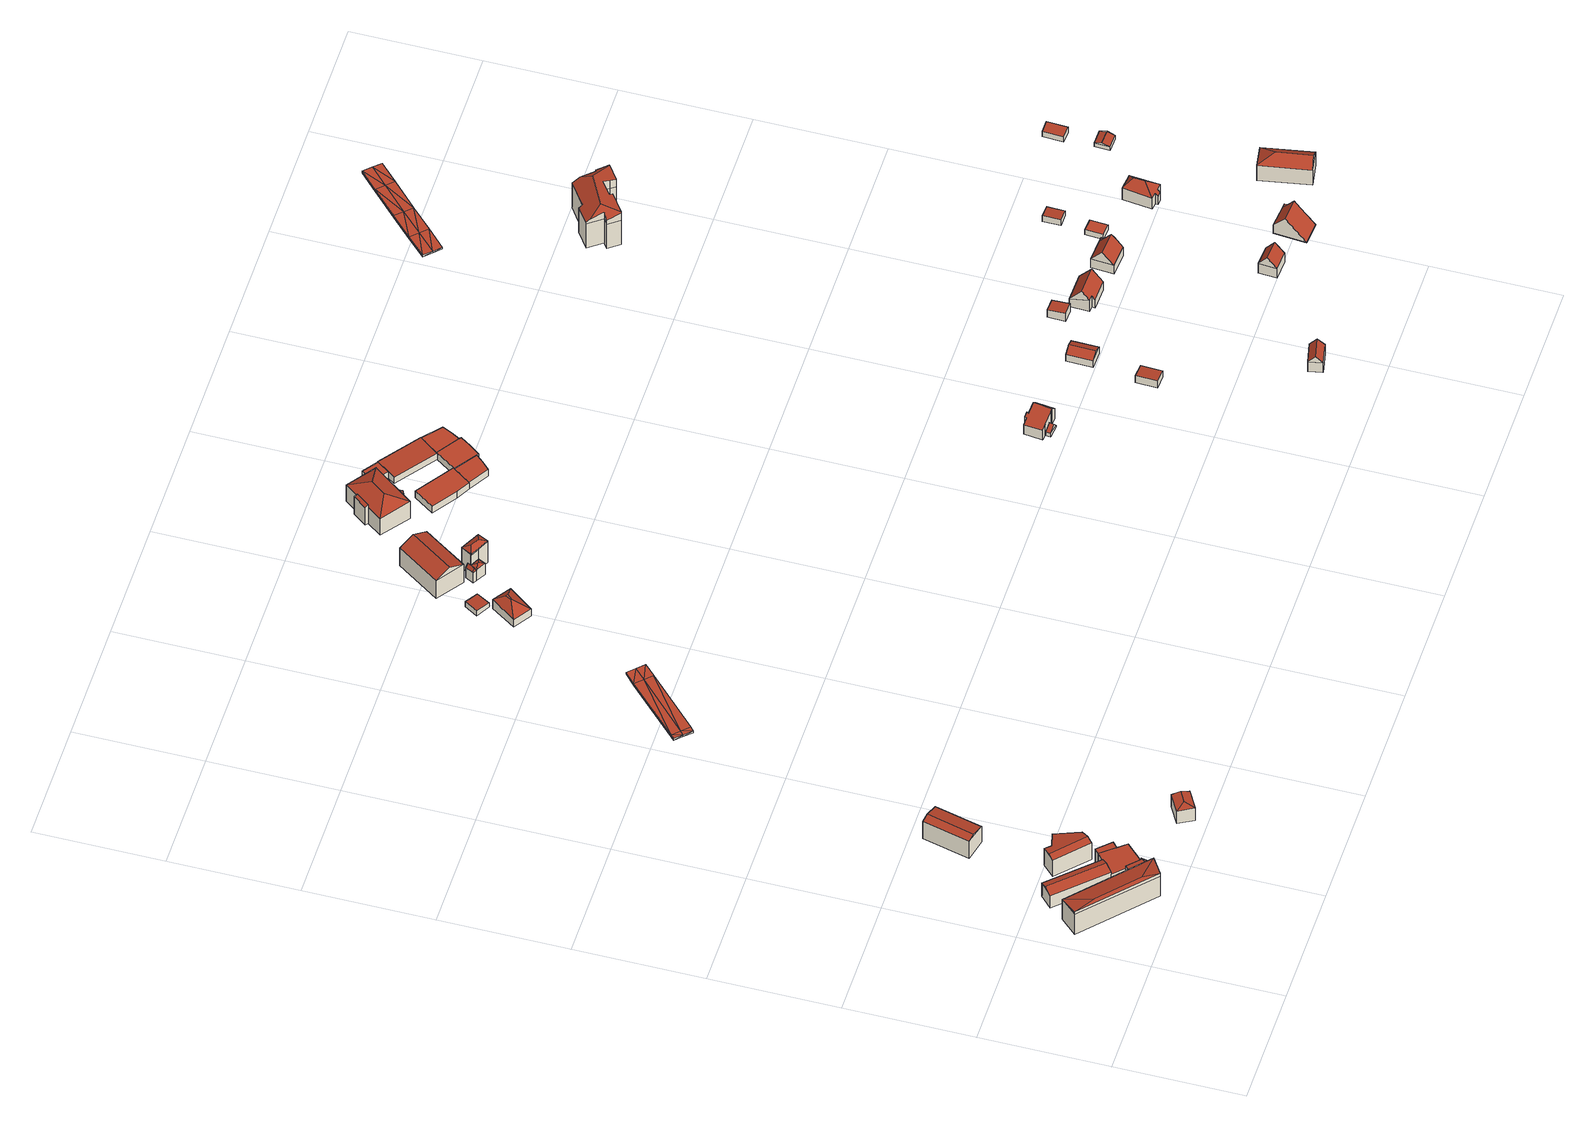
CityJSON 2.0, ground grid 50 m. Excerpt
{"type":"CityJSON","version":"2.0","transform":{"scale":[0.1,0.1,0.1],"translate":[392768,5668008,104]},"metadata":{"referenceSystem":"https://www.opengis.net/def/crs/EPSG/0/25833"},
"CityObjects":{
"building1":{"type":"Building","attributes":{"Gemeindeschluessel":14627140,"Geometrietyp2DReferenz":"3000","function":"31001_9998","roofType":"9999"},"children":["building1-1","building1-2","building1-3","building1-4","building1-5","building1-6"]},
"building1-1":{"type":"BuildingPart","attributes":{"Dachtyp_tdc":"tdcPolyFlatRoof","Dachneigung":4.72,"QualitaetDacherkennung":60,"Geometrietyp2DReferenz":"3000","roofType":"2100","measuredHeight":7.21},"parents":["building1"],"geometry":[{"type":"MultiSurface","lod":"2","boundaries":[[[0,1,2,3]],[[1,4,5,6,2]],[[1,0,7,8,4]],[[6,9,10,3,2]],[[11,5,4,8]],[[11,9,6,5]],[[10,9,11,8,7]],[[0,3,10,7]]],"semantics":{"surfaces":[{"type":"WallSurface"},{"type":"RoofSurface"},{"type":"GroundSurface"},{"type":"ClosureSurface"}],"values":[0,0,1,2,0,3,3,3]}}]},
"building1-2":{"type":"BuildingPart","attributes":{"Dachtyp_tdc":"tdcPolyFlatRoof","Dachneigung":4.61,"QualitaetDacherkennung":57,"Geometrietyp2DReferenz":"3000","roofType":"2100","measuredHeight":7.41},"parents":["building1"],"geometry":[{"type":"MultiSurface","lod":"2","boundaries":[[[12,0,3,13]],[[14,15,16,17,18]],[[15,19,20,16]],[[19,15,14,7,0,12]],[[13,3,10,9,17,16,20]],[[7,10,3,0]],[[14,18,11,8,7]],[[8,11,9,10,7]],[[18,17,9,11]],[[12,13,20,19]]],"semantics":{"surfaces":[{"type":"WallSurface"},{"type":"RoofSurface"},{"type":"GroundSurface"},{"type":"ClosureSurface"}],"values":[0,0,0,1,2,3,0,3,3,3]}}]},
"building1-3":{"type":"BuildingPart","attributes":{"Dachtyp_tdc":"tdcHipRoof","Dachneigung":14.11,"QualitaetDacherkennung":56,"Geometrietyp2DReferenz":"3000","roofType":"3200","measuredHeight":12.17},"parents":["building1"],"geometry":[{"type":"MultiSurface","lod":"2","boundaries":[[[21,22,23,24]],[[22,25,12,13,23]],[[26,27,28,20,19]],[[27,21,24,28]],[[22,29,30]],[[31,26,32]],[[29,31,32,30]],[[26,25,22,30,32]],[[26,31,27]],[[27,31,29,21]],[[21,29,22]],[[24,23,13,20,28]],[[19,12,25,26]],[[19,20,13,12]]],"semantics":{"surfaces":[{"type":"WallSurface"},{"type":"RoofSurface"},{"type":"GroundSurface"},{"type":"ClosureSurface"}],"values":[0,0,0,0,1,1,1,1,0,0,0,2,0,3]}}]},
"building1-4":{"type":"BuildingPart","attributes":{"Dachtyp_tdc":"tdcPolyFlatRoof","Dachneigung":7.45,"QualitaetDacherkennung":75,"Geometrietyp2DReferenz":"3000","roofType":"2100","measuredHeight":6.67},"parents":["building1"],"geometry":[{"type":"MultiSurface","lod":"2","boundaries":[[[33,34,35,36,37]],[[38,39,40,41,42]],[[39,18,17,40]],[[5,43,44,6]],[[5,11,18,39,38,34,33,43]],[[44,37,36,41,40,17,9,6]],[[37,44,43,33]],[[38,42,35,34]],[[42,41,36,35]],[[11,9,17,18]],[[6,9,11,5]]],"semantics":{"surfaces":[{"type":"WallSurface"},{"type":"RoofSurface"},{"type":"GroundSurface"},{"type":"ClosureSurface"}],"values":[0,0,0,0,1,2,3,0,3,3,3]}}]},
"building1-5":{"type":"BuildingPart","attributes":{"Dachtyp_tdc":"tdcGableRoof","Dachneigung":17.49,"QualitaetDacherkennung":57,"Geometrietyp2DReferenz":"3000","roofType":"3100","measuredHeight":7.59},"parents":["building1"],"geometry":[{"type":"MultiSurface","lod":"2","boundaries":[[[45,46,33,37,47]],[[48,49,50,44,43]],[[49,45,47,50]],[[48,46,51]],[[45,49,52]],[[46,45,52,51]],[[49,48,51,52]],[[47,37,44,50]],[[48,43,33,46]],[[43,44,37,33]]],"semantics":{"surfaces":[{"type":"WallSurface"},{"type":"RoofSurface"},{"type":"GroundSurface"},{"type":"ClosureSurface"}],"values":[0,0,0,0,0,1,1,2,0,3]}}]},
"building1-6":{"type":"BuildingPart","attributes":{"Dachtyp_tdc":"tdcPolyFlatRoof","Dachneigung":6.71,"QualitaetDacherkennung":72,"Geometrietyp2DReferenz":"3000","roofType":"2100","measuredHeight":6.79},"parents":["building1"],"geometry":[{"type":"MultiSurface","lod":"2","boundaries":[[[53,42,41,54]],[[35,55,56,36]],[[55,53,54,56]],[[55,35,42,53]],[[54,41,36,56]],[[36,41,42,35]]],"semantics":{"surfaces":[{"type":"WallSurface"},{"type":"RoofSurface"},{"type":"GroundSurface"},{"type":"ClosureSurface"}],"values":[0,0,0,1,2,3]}}]},
"building2":{"type":"Building","attributes":{"Dachtyp_tdc":"tdcFreeFormRoof","Gemeindeschluessel":14627140,"Dachneigung":10.26,"QualitaetDacherkennung":47,"Geometrietyp2DReferenz":"3000","function":"31001_9998","roofType":"5000","measuredHeight":9.35},"geometry":[{"type":"MultiSurface","lod":"2","boundaries":[[[57,58,59,60]],[[58,61,62,59]],[[61,63,64,62]],[[63,65,66,64]],[[65,67,68,66]],[[67,69,70,68]],[[69,57,60,70]],[[69,67,71,72,57]],[[71,65,63,61,58,72]],[[58,57,72]],[[67,65,71]],[[60,59,62,64,66,68,70]]],"semantics":{"surfaces":[{"type":"WallSurface"},{"type":"RoofSurface"},{"type":"GroundSurface"}],"values":[0,0,0,0,0,0,0,1,1,0,0,2]}}]},
"building3":{"type":"Building","attributes":{"Dachtyp_tdc":"tdcGableRoof","Gemeindeschluessel":14627140,"Dachneigung":15.11,"QualitaetDacherkennung":77,"Geometrietyp2DReferenz":"3000","function":"31001_9998","roofType":"3100","measuredHeight":9.77},"geometry":[{"type":"MultiSurface","lod":"2","boundaries":[[[73,74,75,76]],[[74,77,78,75]],[[77,79,80,78]],[[79,73,76,80]],[[77,74,81]],[[73,79,82]],[[74,73,82,81]],[[79,77,81,82]],[[76,75,78,80]]],"semantics":{"surfaces":[{"type":"WallSurface"},{"type":"RoofSurface"},{"type":"GroundSurface"}],"values":[0,0,0,0,0,0,1,1,2]}}]},
"building4":{"type":"Building","attributes":{"Dachtyp_tdc":"tdcFreeFormRoof","Gemeindeschluessel":14627140,"Dachneigung":12.57,"QualitaetDacherkennung":24,"Geometrietyp2DReferenz":"3000","function":"31001_9998","roofType":"5000","measuredHeight":7.07},"geometry":[{"type":"MultiSurface","lod":"2","boundaries":[[[83,84,85,86]],[[84,87,88,85]],[[87,89,90,88]],[[89,83,86,90]],[[91,92,89,87]],[[91,87,84]],[[92,91,84,83]],[[92,83,89]],[[86,85,88,90]]],"semantics":{"surfaces":[{"type":"WallSurface"},{"type":"RoofSurface"},{"type":"GroundSurface"}],"values":[0,0,0,0,1,1,1,0,2]}}]},
"building5":{"type":"Building","attributes":{"BodenHoehe":109.3,"gemHoehe":0,"BauwerkHoehe":1,"Breite":8,"Gemeindeschluessel":"14627140","Geometrietyp2DReferenz":"3000","function":"53001_1800","measuredHeight":1},"geometry":[{"type":"MultiSurface","lod":"2","boundaries":[[[93,94,95]],[[93,95,96]],[[97,98,94]],[[97,94,93]],[[99,100,97]],[[97,100,98]],[[101,93,96]],[[101,96,102]],[[103,97,93]],[[103,93,101]],[[104,99,103]],[[103,99,97]],[[96,95,105]],[[96,105,106]],[[95,94,107]],[[95,107,105]],[[94,98,108]],[[94,108,107]],[[98,100,109]],[[98,109,108]],[[100,99,110]],[[100,110,109]],[[99,104,111]],[[99,111,110]],[[104,103,112]],[[104,112,111]],[[103,101,113]],[[103,113,112]],[[101,102,114]],[[101,114,113]],[[102,96,106]],[[102,106,114]],[[105,107,115]],[[106,105,115]],[[107,108,116]],[[115,107,116]],[[116,109,110]],[[108,109,116]],[[106,115,113]],[[114,106,113]],[[115,116,112]],[[113,115,112]],[[112,110,111]],[[116,110,112]]],"semantics":{"surfaces":[{"type":"RoofSurface"},{"type":"WallSurface"},{"type":"GroundSurface"}],"values":[0,0,0,0,0,0,0,0,0,0,0,0,1,1,1,1,1,1,1,1,1,1,1,1,1,1,1,1,1,1,1,1,2,2,2,2,2,2,2,2,2,2,2,2]}}]},
"building6":{"type":"Building","attributes":{"Gemeindeschluessel":14627140,"Dachtyp_tdc":"tdcCutTentRoof","Dachneigung":37.69,"QualitaetDacherkennung":69,"Geometrietyp2DReferenz":"3000","function":"31001_9998","roofType":"9999","measuredHeight":7.79},"geometry":[{"type":"MultiSurface","lod":"2","boundaries":[[[117,118,119,120]],[[118,121,122,119]],[[121,123,124,122]],[[123,117,120,124]],[[118,117,125,126]],[[121,118,126,127]],[[123,121,127,128]],[[117,123,128,125]],[[128,127,126,125]],[[120,119,122,124]]],"semantics":{"surfaces":[{"type":"WallSurface"},{"type":"RoofSurface"},{"type":"GroundSurface"}],"values":[0,0,0,0,1,1,1,1,1,2]}}]},
"building7":{"type":"Building","attributes":{"Dachtyp_tdc":"tdcPolyFlatRoof","Gemeindeschluessel":14627140,"Dachneigung":3.25,"QualitaetDacherkennung":82,"Geometrietyp2DReferenz":"3000","function":"31001_9998","roofType":"2100","measuredHeight":2.65},"geometry":[{"type":"MultiSurface","lod":"2","boundaries":[[[129,130,131,132]],[[130,133,134,131]],[[133,135,136,134]],[[135,129,132,136]],[[135,133,130,129]],[[132,131,134,136]]],"semantics":{"surfaces":[{"type":"WallSurface"},{"type":"RoofSurface"},{"type":"GroundSurface"}],"values":[0,0,0,0,1,2]}}]},
"building8":{"type":"Building","attributes":{"Dachtyp_tdc":"tdcGableRoof","Gemeindeschluessel":14627140,"Dachneigung":23.49,"QualitaetDacherkennung":67,"Geometrietyp2DReferenz":"3000","function":"31001_9998","roofType":"3100","measuredHeight":12.01},"geometry":[{"type":"MultiSurface","lod":"2","boundaries":[[[137,138,139,140]],[[138,141,142,139]],[[141,143,144,142]],[[143,145,146,144]],[[145,147,148,146]],[[147,137,140,148]],[[147,149,150,137]],[[143,141,138,150,149,145]],[[145,149,147]],[[137,150,138]],[[140,139,142,144,146,148]]],"semantics":{"surfaces":[{"type":"WallSurface"},{"type":"RoofSurface"},{"type":"GroundSurface"}],"values":[0,0,0,0,0,0,1,1,0,0,2]}}]},
"building9":{"type":"Building","attributes":{"Gemeindeschluessel":14627140,"Geometrietyp2DReferenz":"3000","function":"31001_9998","roofType":"9999"},"children":["building9-1","building9-2","building9-3"]},
"building9-1":{"type":"BuildingPart","attributes":{"Dachtyp_tdc":"tdcFreeFormRoof","Dachneigung":21.52,"QualitaetDacherkennung":21,"Geometrietyp2DReferenz":"3000","roofType":"5000","measuredHeight":6.4},"parents":["building9"],"geometry":[{"type":"MultiSurface","lod":"2","boundaries":[[[151,152,153,154]],[[152,155,156,157,153]],[[158,159,155]],[[160,158,155,152]],[[160,152,151]],[[158,160,151,159]],[[154,153,157,161]],[[162,156,155,159]],[[161,157,156,162]],[[154,161,162,159,151]]],"semantics":{"surfaces":[{"type":"WallSurface"},{"type":"RoofSurface"},{"type":"GroundSurface"},{"type":"ClosureSurface"}],"values":[0,0,1,1,1,1,2,0,3,3]}}]},
"building9-2":{"type":"BuildingPart","attributes":{"Dachtyp_tdc":"tdcHipRoof","Dachneigung":31.23,"QualitaetDacherkennung":68,"Geometrietyp2DReferenz":"3000","roofType":"3200","measuredHeight":12.62},"parents":["building9"],"geometry":[{"type":"MultiSurface","lod":"2","boundaries":[[[163,164,165,166]],[[164,167,151,154,165]],[[168,169,170,171,172]],[[169,163,166,170]],[[173,174,175]],[[169,176,177,178]],[[174,169,178,175]],[[177,179,173,175,178]],[[164,173,179,167]],[[167,179,177,180]],[[180,177,176,168]],[[168,176,169]],[[163,174,173,164]],[[169,174,163]],[[166,165,154,161,171,170]],[[159,151,167,180]],[[159,162,161,154,151]],[[172,162,159,180,168]],[[161,162,172,171]]],"semantics":{"surfaces":[{"type":"WallSurface"},{"type":"RoofSurface"},{"type":"GroundSurface"},{"type":"ClosureSurface"}],"values":[0,0,0,0,1,1,1,1,0,0,0,0,0,0,2,0,3,0,3]}}]},
"building9-3":{"type":"BuildingPart","attributes":{"Dachtyp_tdc":"tdcFreeFormRoof","Dachneigung":57.89,"QualitaetDacherkennung":26,"Geometrietyp2DReferenz":"3000","roofType":"5000","measuredHeight":7.01},"parents":["building9"],"geometry":[{"type":"MultiSurface","lod":"2","boundaries":[[[181,182,183,184]],[[182,172,171,183]],[[156,181,184,157]],[[185,186,156,162,172]],[[185,172,182]],[[186,185,182,181]],[[186,181,156]],[[184,183,171,161,157]],[[157,161,162,156]],[[161,171,172,162]]],"semantics":{"surfaces":[{"type":"WallSurface"},{"type":"RoofSurface"},{"type":"GroundSurface"},{"type":"ClosureSurface"}],"values":[0,0,0,1,0,1,1,2,3,3]}}]},
"building10":{"type":"Building","attributes":{"Gemeindeschluessel":14627140,"Geometrietyp2DReferenz":"3000","function":"31001_9998","roofType":"9999"},"children":["building10-1","building10-2"]},
"building10-1":{"type":"BuildingPart","attributes":{"Dachtyp_tdc":"tdcGableRoof","Dachneigung":17.42,"QualitaetDacherkennung":64,"Geometrietyp2DReferenz":"3000","roofType":"3100","measuredHeight":7.72},"parents":["building10"],"geometry":[{"type":"MultiSurface","lod":"2","boundaries":[[[187,188,189,190,191]],[[188,192,193,189]],[[192,194,195,193]],[[194,196,197,195]],[[196,198,199,197]],[[198,200,201,199]],[[200,202,203,201]],[[202,204,205,203]],[[204,206,207,205]],[[206,208,209,207]],[[208,210,211,209]],[[210,212,213,211]],[[212,214,215,213]],[[214,216,217,215]],[[216,218,219,220,217]],[[214,212,210,208,206,204]],[[204,202,200,198,196,194,192,188,187,218,216,214]],[[190,189,193,195,197,199,201,203,205,207,209,211,213,215,217,220]],[[187,191,221,219,218]],[[191,190,220,219]],[[191,219,221]]],"semantics":{"surfaces":[{"type":"WallSurface"},{"type":"RoofSurface"},{"type":"GroundSurface"},{"type":"ClosureSurface"}],"values":[0,0,0,0,0,0,0,0,0,0,0,0,0,0,0,1,1,2,0,3,3]}}]},
"building10-2":{"type":"BuildingPart","attributes":{"Dachtyp_tdc":"tdcGableRoof","Dachneigung":23.8,"QualitaetDacherkennung":15,"Geometrietyp2DReferenz":"3000","roofType":"3100","measuredHeight":3.29},"parents":["building10"],"geometry":[{"type":"MultiSurface","lod":"2","boundaries":[[[219,222,223,220]],[[222,224,225,223]],[[224,191,190,225]],[[224,222,226]],[[222,219,221,226]],[[191,224,226,221]],[[220,223,225,190]],[[219,220,190,191]],[[219,191,221]]],"semantics":{"surfaces":[{"type":"WallSurface"},{"type":"RoofSurface"},{"type":"GroundSurface"},{"type":"ClosureSurface"}],"values":[0,0,0,0,1,1,2,3,3]}}]},
"building11":{"type":"Building","attributes":{"Dachtyp_tdc":"tdcPolyFlatRoof","Gemeindeschluessel":14627140,"Dachneigung":3.8,"QualitaetDacherkennung":91,"Geometrietyp2DReferenz":"3000","function":"31001_9998","roofType":"2100","measuredHeight":3.71},"geometry":[{"type":"MultiSurface","lod":"2","boundaries":[[[227,228,229,230]],[[228,231,232,229]],[[231,233,234,232]],[[233,227,230,234]],[[233,231,228,227]],[[230,229,232,234]]],"semantics":{"surfaces":[{"type":"WallSurface"},{"type":"RoofSurface"},{"type":"GroundSurface"}],"values":[0,0,0,0,1,2]}}]},
"building12":{"type":"Building","attributes":{"Dachtyp_tdc":"tdcGableRoof","Gemeindeschluessel":14627140,"Dachneigung":45.05,"QualitaetDacherkennung":76,"Geometrietyp2DReferenz":"3000","function":"31001_9998","roofType":"3100","measuredHeight":7.81},"geometry":[{"type":"MultiSurface","lod":"2","boundaries":[[[235,236,237,238]],[[236,239,240,237]],[[239,241,242,240]],[[241,235,238,242]],[[239,236,243]],[[235,241,244]],[[236,235,244,243]],[[241,239,243,244]],[[238,237,240,242]]],"semantics":{"surfaces":[{"type":"WallSurface"},{"type":"RoofSurface"},{"type":"GroundSurface"}],"values":[0,0,0,0,0,0,1,1,2]}}]},
"building13":{"type":"Building","attributes":{"Gemeindeschluessel":14627140,"Geometrietyp2DReferenz":"3000","function":"31001_9998","roofType":"9999"},"children":["building13-1","building13-2","building13-3"]},
"building13-1":{"type":"BuildingPart","attributes":{"Dachtyp_tdc":"tdcPolyFlatRoof","Dachneigung":21.89,"QualitaetDacherkennung":63,"Geometrietyp2DReferenz":"3000","roofType":"2100","measuredHeight":9.68},"parents":["building13"],"geometry":[{"type":"MultiSurface","lod":"2","boundaries":[[[245,246,247,248,249]],[[250,251,252]],[[250,253,254,251]],[[253,245,249,254]],[[253,250,246,245]],[[249,248,251,254]],[[250,252,247,246]],[[252,251,248,247]]],"semantics":{"surfaces":[{"type":"WallSurface"},{"type":"RoofSurface"},{"type":"GroundSurface"},{"type":"ClosureSurface"}],"values":[0,0,0,0,1,2,0,3]}}]},
"building13-2":{"type":"BuildingPart","attributes":{"Dachtyp_tdc":"tdcGableRoof","Dachneigung":37.19,"QualitaetDacherkennung":7,"Geometrietyp2DReferenz":"3000","roofType":"3100","measuredHeight":5.14},"parents":["building13"],"geometry":[{"type":"MultiSurface","lod":"2","boundaries":[[[255,256,257,258]],[[256,259,260,257]],[[259,261,262,260]],[[259,256,263]],[[256,255,264,263]],[[261,259,263,264]],[[258,257,260,262]],[[255,258,262,261]],[[255,261,264]]],"semantics":{"surfaces":[{"type":"WallSurface"},{"type":"RoofSurface"},{"type":"GroundSurface"},{"type":"ClosureSurface"}],"values":[0,0,0,0,1,1,2,3,3]}}]},
"building13-3":{"type":"BuildingPart","attributes":{"Dachtyp_tdc":"tdcHipRoof","Dachneigung":24.82,"QualitaetDacherkennung":69,"Geometrietyp2DReferenz":"3000","roofType":"3200","measuredHeight":11.75},"parents":["building13"],"geometry":[{"type":"MultiSurface","lod":"2","boundaries":[[[265,266,267,268]],[[266,269,270,267]],[[269,271,258,270]],[[271,255,258]],[[272,262,261]],[[272,273,274,262]],[[273,275,276,274]],[[247,277,278,248]],[[277,265,268,278]],[[275,273,279]],[[266,265,277,280]],[[273,272,271,269,266,280,279]],[[277,247,252,275,279,280]],[[268,267,270,258,262,274,276,251,248,278]],[[272,261,264,255,271]],[[261,262,258,255]],[[264,261,255]],[[251,276,275,252]],[[248,251,252,247]]],"semantics":{"surfaces":[{"type":"WallSurface"},{"type":"RoofSurface"},{"type":"GroundSurface"},{"type":"ClosureSurface"}],"values":[0,0,0,0,0,0,0,0,0,1,1,1,1,2,0,3,3,0,3]}}]},
"building14":{"type":"Building","attributes":{"Dachtyp_tdc":"tdcGableRoof","Gemeindeschluessel":14627140,"Dachneigung":24.62,"QualitaetDacherkennung":96,"Geometrietyp2DReferenz":"3000","function":"31001_9998","roofType":"3100","measuredHeight":5.07},"geometry":[{"type":"MultiSurface","lod":"2","boundaries":[[[281,282,283,284]],[[282,285,286,283]],[[285,287,288,286]],[[287,281,284,288]],[[285,282,289]],[[281,287,290]],[[282,281,290,289]],[[287,285,289,290]],[[284,283,286,288]]],"semantics":{"surfaces":[{"type":"WallSurface"},{"type":"RoofSurface"},{"type":"GroundSurface"}],"values":[0,0,0,0,0,0,1,1,2]}}]},
"building15":{"type":"Building","attributes":{"Gemeindeschluessel":14627140,"Geometrietyp2DReferenz":"3000","function":"31001_9998","roofType":"9999"},"children":["building15-1","building15-2","building15-3","building15-4","building15-5","building15-6","building15-7"]},
"building15-1":{"type":"BuildingPart","attributes":{"Dachtyp_tdc":"tdcPolyFlatRoof","Dachneigung":0,"QualitaetDacherkennung":85,"Geometrietyp2DReferenz":"3000","roofType":"1000","measuredHeight":3.39},"parents":["building15"],"geometry":[{"type":"MultiSurface","lod":"2","boundaries":[[[291,292,293,294]],[[295,296,297,298]],[[296,299,300,297]],[[299,291,294,300]],[[299,296,295,301,292,291]],[[294,293,302,298,297,300]],[[302,293,292,301]],[[298,302,301,295]]],"semantics":{"surfaces":[{"type":"WallSurface"},{"type":"RoofSurface"},{"type":"GroundSurface"},{"type":"ClosureSurface"}],"values":[0,0,0,0,1,2,3,3]}}]},
"building15-2":{"type":"BuildingPart","attributes":{"Dachtyp_tdc":"tdcPolyFlatRoof","Dachneigung":0,"QualitaetDacherkennung":64,"Geometrietyp2DReferenz":"3000","roofType":"1000","measuredHeight":3.33},"parents":["building15"],"geometry":[{"type":"MultiSurface","lod":"2","boundaries":[[[303,304,270,305]],[[304,306,267,270]],[[306,307,308,267]],[[309,310,311,312]],[[310,313,314,311]],[[313,310,309,307,306,304,303]],[[305,270,267,308,312,311,314]],[[312,308,307,309]],[[305,314,313,303]]],"semantics":{"surfaces":[{"type":"WallSurface"},{"type":"RoofSurface"},{"type":"GroundSurface"},{"type":"ClosureSurface"}],"values":[0,0,0,0,0,1,2,3,3]}}]},
"building15-3":{"type":"BuildingPart","attributes":{"Dachtyp_tdc":"tdcPolyFlatRoof","Dachneigung":15.21,"QualitaetDacherkennung":39,"Geometrietyp2DReferenz":"3000","roofType":"2100","measuredHeight":5.61},"parents":["building15"],"geometry":[{"type":"MultiSurface","lod":"2","boundaries":[[[315,316,268,308,307]],[[316,317,318,268]],[[317,319,309,312,318]],[[317,316,315,319]],[[312,308,268,318]],[[307,309,319,315]],[[307,308,312,309]]],"semantics":{"surfaces":[{"type":"WallSurface"},{"type":"RoofSurface"},{"type":"GroundSurface"},{"type":"ClosureSurface"}],"values":[0,0,0,1,2,0,3]}}]},
"building15-4":{"type":"BuildingPart","attributes":{"Dachtyp_tdc":"tdcPolyFlatRoof","Dachneigung":0,"QualitaetDacherkennung":59,"Geometrietyp2DReferenz":"3000","roofType":"1000","measuredHeight":3.46},"parents":["building15"],"geometry":[{"type":"MultiSurface","lod":"2","boundaries":[[[320,321,322,323]],[[321,324,325,322]],[[326,327,328,329,293,292]],[[330,331,332,333]],[[330,334,335,331]],[[334,320,323,335]],[[334,330,333,336,327,326,337,324,321,320]],[[323,322,325,302,293,329,338,332,331,335]],[[324,337,301,302,325]],[[292,301,337,326]],[[293,302,301,292]],[[339,328,327,336]],[[338,329,328,339]],[[333,332,338,339,336]]],"semantics":{"surfaces":[{"type":"WallSurface"},{"type":"RoofSurface"},{"type":"GroundSurface"},{"type":"ClosureSurface"}],"values":[0,0,0,0,0,0,1,2,3,0,3,0,3,3]}}]},
"building15-5":{"type":"BuildingPart","attributes":{"Dachtyp_tdc":"tdcPolyFlatRoof","Dachneigung":0,"QualitaetDacherkennung":81,"Geometrietyp2DReferenz":"3000","roofType":"1000","measuredHeight":3.46},"parents":["building15"],"geometry":[{"type":"MultiSurface","lod":"2","boundaries":[[[340,341,342,343]],[[341,344,345,342]],[[344,346,347,345]],[[346,333,332,347]],[[333,346,344,341,340,348,336]],[[338,343,342,345,347,332]],[[348,339,336]],[[343,338,339,348,340]],[[338,332,333,336,339]]],"semantics":{"surfaces":[{"type":"WallSurface"},{"type":"RoofSurface"},{"type":"GroundSurface"},{"type":"ClosureSurface"}],"values":[0,0,0,0,1,2,0,3,3]}}]},
"building15-6":{"type":"BuildingPart","attributes":{"Dachtyp_tdc":"tdcPolyFlatRoof","Dachneigung":2.97,"QualitaetDacherkennung":85,"Geometrietyp2DReferenz":"3000","roofType":"2100","measuredHeight":3.68},"parents":["building15"],"geometry":[{"type":"MultiSurface","lod":"2","boundaries":[[[349,350,340,343,314,313]],[[328,351,352,329]],[[351,353,303,305,352]],[[351,328,339,348,350,349,353]],[[305,314,343,338,329,352]],[[313,303,353,349]],[[313,314,305,303]],[[348,340,350]],[[328,329,338,339]],[[339,338,343,340,348]]],"semantics":{"surfaces":[{"type":"WallSurface"},{"type":"RoofSurface"},{"type":"GroundSurface"},{"type":"ClosureSurface"}],"values":[0,0,0,1,2,0,3,0,3,3]}}]},
"building15-7":{"type":"BuildingPart","attributes":{"Dachtyp_tdc":"tdcPolyFlatRoof","Dachneigung":0,"QualitaetDacherkennung":73,"Geometrietyp2DReferenz":"3000","roofType":"1000","measuredHeight":3.46},"parents":["building15"],"geometry":[{"type":"MultiSurface","lod":"2","boundaries":[[[324,354,355,325]],[[354,356,357,355]],[[356,358,295,298,357]],[[358,356,354,324,337]],[[302,325,355,357,298]],[[324,325,302,301,337]],[[358,337,301,295]],[[298,295,301,302]]],"semantics":{"surfaces":[{"type":"WallSurface"},{"type":"RoofSurface"},{"type":"GroundSurface"},{"type":"ClosureSurface"}],"values":[0,0,0,1,2,3,0,3]}}]},
"building16":{"type":"Building","attributes":{"Dachtyp_tdc":"tdcPolyFlatRoof","Gemeindeschluessel":14627140,"Dachneigung":4.07,"QualitaetDacherkennung":87,"Geometrietyp2DReferenz":"3000","function":"31001_9998","roofType":"2100","measuredHeight":4.23},"geometry":[{"type":"MultiSurface","lod":"2","boundaries":[[[359,360,361,362]],[[360,363,364,361]],[[363,365,366,364]],[[365,359,362,366]],[[365,363,360,359]],[[362,361,364,366]]],"semantics":{"surfaces":[{"type":"WallSurface"},{"type":"RoofSurface"},{"type":"GroundSurface"}],"values":[0,0,0,0,1,2]}}]},
"building17":{"type":"Building","attributes":{"Dachtyp_tdc":"tdcFreeFormRoof","Gemeindeschluessel":14627140,"Dachneigung":49.81,"QualitaetDacherkennung":86,"Geometrietyp2DReferenz":"3000","function":"31001_9998","roofType":"5000","measuredHeight":9.44},"geometry":[{"type":"MultiSurface","lod":"2","boundaries":[[[367,368,369,370]],[[368,371,372,369]],[[371,373,374,372]],[[373,375,376,374]],[[375,377,378,376]],[[377,367,370,378]],[[368,367,377,379,380,371]],[[379,375,373,380]],[[377,375,379]],[[373,371,380]],[[370,369,372,374,376,378]]],"semantics":{"surfaces":[{"type":"WallSurface"},{"type":"RoofSurface"},{"type":"GroundSurface"}],"values":[0,0,0,0,0,0,1,1,0,0,2]}}]},
"building18":{"type":"Building","attributes":{"Dachtyp_tdc":"tdcGableRoof","Gemeindeschluessel":14627140,"Dachneigung":49.11,"QualitaetDacherkennung":92,"Geometrietyp2DReferenz":"3000","function":"31001_9998","roofType":"3100","measuredHeight":9.08},"geometry":[{"type":"MultiSurface","lod":"2","boundaries":[[[381,382,383,384]],[[382,385,386,383]],[[385,387,388,386]],[[387,381,384,388]],[[385,382,389]],[[381,387,390]],[[382,381,390,389]],[[387,385,389,390]],[[384,383,386,388]]],"semantics":{"surfaces":[{"type":"WallSurface"},{"type":"RoofSurface"},{"type":"GroundSurface"}],"values":[0,0,0,0,0,0,1,1,2]}}]},
"building19":{"type":"Building","attributes":{"Gemeindeschluessel":14627140,"Geometrietyp2DReferenz":"3000","function":"31001_9998","roofType":"9999"},"children":["building19-1","building19-2"]},
"building19-1":{"type":"BuildingPart","attributes":{"Dachtyp_tdc":"tdcGableRoof","Dachneigung":48.83,"QualitaetDacherkennung":84,"Geometrietyp2DReferenz":"3000","roofType":"3100","measuredHeight":9.71},"parents":["building19"],"geometry":[{"type":"MultiSurface","lod":"2","boundaries":[[[391,392,393,394]],[[392,395,396,393]],[[395,397,398,396]],[[397,399,400,398]],[[399,397,401,402]],[[403,404,405,402,401]],[[391,405,404,392]],[[399,402,405,391]],[[392,404,403,395]],[[395,403,401,397]],[[400,394,393,396,398]],[[391,394,400,399]]],"semantics":{"surfaces":[{"type":"WallSurface"},{"type":"RoofSurface"},{"type":"GroundSurface"},{"type":"ClosureSurface"}],"values":[0,0,0,0,1,1,0,0,0,0,2,3]}}]},
"building19-2":{"type":"BuildingPart","attributes":{"Dachtyp_tdc":"tdcPolyFlatRoof","Dachneigung":0,"QualitaetDacherkennung":69,"Geometrietyp2DReferenz":"3000","roofType":"1000","measuredHeight":4.56},"parents":["building19"],"geometry":[{"type":"MultiSurface","lod":"2","boundaries":[[[406,407,400,399]],[[406,408,409,407]],[[408,391,394,409]],[[391,408,406,399]],[[400,407,409,394]],[[399,400,394,391]]],"semantics":{"surfaces":[{"type":"WallSurface"},{"type":"RoofSurface"},{"type":"GroundSurface"},{"type":"ClosureSurface"}],"values":[0,0,0,1,2,3]}}]},
"building20":{"type":"Building","attributes":{"Gemeindeschluessel":14627140,"Geometrietyp2DReferenz":"3000","function":"31001_9998","roofType":"9999"},"children":["building20-1","building20-2"]},
"building20-1":{"type":"BuildingPart","attributes":{"Dachtyp_tdc":"tdcGableRoof","Dachneigung":48.02,"QualitaetDacherkennung":61,"Geometrietyp2DReferenz":"3000","roofType":"3100","measuredHeight":9.55},"parents":["building20"],"geometry":[{"type":"MultiSurface","lod":"2","boundaries":[[[410,411,412,413]],[[411,414,415,412]],[[416,417,418,419]],[[417,420,421,418]],[[420,410,413,421]],[[422,423,424,425,426,410]],[[427,426,425,428]],[[411,427,428,429,414]],[[410,426,427,411]],[[416,430,424,423,417]],[[417,423,422,420]],[[420,422,410]],[[413,412,415,419,418,421]],[[419,415,414,416]],[[428,425,424,430,431,429]],[[414,429,430,416]],[[429,431,430]]],"semantics":{"surfaces":[{"type":"WallSurface"},{"type":"RoofSurface"},{"type":"GroundSurface"},{"type":"ClosureSurface"}],"values":[0,0,0,0,0,1,1,0,0,0,0,0,2,3,0,3,3]}}]},
"building20-2":{"type":"BuildingPart","attributes":{"Dachtyp_tdc":"tdcGableRoof","Dachneigung":11.79,"QualitaetDacherkennung":62,"Geometrietyp2DReferenz":"3000","roofType":"3100","measuredHeight":4.96},"parents":["building20"],"geometry":[{"type":"MultiSurface","lod":"2","boundaries":[[[429,432,433,415,414]],[[432,434,435,433]],[[434,430,416,419,435]],[[434,432,436]],[[432,429,431,436]],[[430,434,436,431]],[[415,433,435,419]],[[414,415,419,416]],[[429,414,416,430]],[[429,430,431]]],"semantics":{"surfaces":[{"type":"WallSurface"},{"type":"RoofSurface"},{"type":"GroundSurface"},{"type":"ClosureSurface"}],"values":[0,0,0,0,1,1,2,3,3,3]}}]},
"building21":{"type":"Building","attributes":{"Dachtyp_tdc":"tdcPolyFlatRoof","Gemeindeschluessel":14627140,"Dachneigung":0,"QualitaetDacherkennung":54,"Geometrietyp2DReferenz":"3000","function":"31001_9998","roofType":"1000","measuredHeight":2.71},"geometry":[{"type":"MultiSurface","lod":"2","boundaries":[[[437,438,439,440]],[[438,441,442,439]],[[441,443,444,442]],[[443,437,440,444]],[[443,441,438,437]],[[440,439,442,444]]],"semantics":{"surfaces":[{"type":"WallSurface"},{"type":"RoofSurface"},{"type":"GroundSurface"}],"values":[0,0,0,0,1,2]}}]},
"building22":{"type":"Building","attributes":{"Dachtyp_tdc":"tdcPolyFlatRoof","Gemeindeschluessel":14627140,"Dachneigung":6.14,"QualitaetDacherkennung":92,"Geometrietyp2DReferenz":"3000","function":"31001_9998","roofType":"2100","measuredHeight":3.16},"geometry":[{"type":"MultiSurface","lod":"2","boundaries":[[[445,446,447,448]],[[446,449,450,447]],[[449,451,452,450]],[[451,445,448,452]],[[451,449,446,445]],[[448,447,450,452]]],"semantics":{"surfaces":[{"type":"WallSurface"},{"type":"RoofSurface"},{"type":"GroundSurface"}],"values":[0,0,0,0,1,2]}}]},
"building23":{"type":"Building","attributes":{"Dachtyp_tdc":"tdcHipRoof","Gemeindeschluessel":14627140,"Dachneigung":47.18,"QualitaetDacherkennung":62,"Geometrietyp2DReferenz":"3000","function":"31001_9998","roofType":"3200","measuredHeight":9.66},"geometry":[{"type":"MultiSurface","lod":"2","boundaries":[[[453,454,455,456]],[[454,457,458,455]],[[457,459,460,458]],[[459,461,462,460]],[[461,463,464,462]],[[463,465,466,464]],[[465,467,468,466]],[[467,453,456,468]],[[453,467,469]],[[465,463,461,459,457,454,470]],[[467,465,470,469]],[[454,453,469,470]],[[456,455,458,460,462,464,466,468]]],"semantics":{"surfaces":[{"type":"WallSurface"},{"type":"RoofSurface"},{"type":"GroundSurface"}],"values":[0,0,0,0,0,0,0,0,1,1,1,1,2]}}]},
"building24":{"type":"Building","attributes":{"Dachtyp_tdc":"tdcHipAndGableRoof","Gemeindeschluessel":14627140,"Dachneigung":37.83,"QualitaetDacherkennung":74,"Geometrietyp2DReferenz":"3000","function":"31001_9998","roofType":"5000","measuredHeight":11.02},"geometry":[{"type":"MultiSurface","lod":"2","boundaries":[[[471,472,473,474]],[[472,475,476,473]],[[475,477,478,476]],[[477,471,474,478]],[[475,472,479]],[[471,477,480]],[[472,471,480,479]],[[477,475,479,480]],[[474,473,476,478]]],"semantics":{"surfaces":[{"type":"WallSurface"},{"type":"RoofSurface"},{"type":"GroundSurface"}],"values":[0,0,0,0,1,0,1,1,2]}}]},
"building25":{"type":"Building","attributes":{"Dachtyp_tdc":"tdcGableRoof","Gemeindeschluessel":14627140,"Dachneigung":17.27,"QualitaetDacherkennung":87,"Geometrietyp2DReferenz":"3000","function":"31001_9998","roofType":"3100","measuredHeight":2.96},"geometry":[{"type":"MultiSurface","lod":"2","boundaries":[[[481,482,483,484]],[[482,485,486,483]],[[485,487,488,486]],[[487,481,484,488]],[[485,482,489]],[[481,487,490]],[[482,481,490,489]],[[487,485,489,490]],[[484,483,486,488]]],"semantics":{"surfaces":[{"type":"WallSurface"},{"type":"RoofSurface"},{"type":"GroundSurface"}],"values":[0,0,0,0,0,0,1,1,2]}}]},
"building26":{"type":"Building","attributes":{"Dachtyp_tdc":"tdcPolyFlatRoof","Gemeindeschluessel":14627140,"Dachneigung":6.7,"QualitaetDacherkennung":88,"Geometrietyp2DReferenz":"3000","function":"31001_9998","roofType":"2100","measuredHeight":3.17},"geometry":[{"type":"MultiSurface","lod":"2","boundaries":[[[491,492,493,494]],[[492,495,496,493]],[[495,497,498,496]],[[497,491,494,498]],[[497,495,492,491]],[[494,493,496,498]]],"semantics":{"surfaces":[{"type":"WallSurface"},{"type":"RoofSurface"},{"type":"GroundSurface"}],"values":[0,0,0,0,1,2]}}]},
"building27":{"type":"Building","attributes":{"Dachtyp_tdc":"tdcFreeFormRoof","Gemeindeschluessel":14627140,"Dachneigung":36.88,"QualitaetDacherkennung":19,"Geometrietyp2DReferenz":"3000","function":"31001_9998","roofType":"5000","measuredHeight":18.05},"geometry":[{"type":"MultiSurface","lod":"2","boundaries":[[[499,500,501,502]],[[500,503,504,501]],[[503,505,506,504]],[[505,507,508,506]],[[507,509,510,508]],[[509,511,512,510]],[[511,513,514,512]],[[513,515,516,514]],[[515,517,518,516]],[[517,519,520,518]],[[519,521,522,520]],[[521,523,524,522]],[[523,525,526,524]],[[525,527,528,526]],[[527,499,502,528]],[[529,530,531,532,533,534]],[[535,536,537,538,539,540]],[[541,542,523,543,535,540,532,531]],[[544,545,546,547,548,533,532,540,539]],[[503,534,533,548,505]],[[505,548,547,507]],[[507,547,546,509]],[[509,546,545,511]],[[511,545,544,513]],[[513,544,539,538,515]],[[519,536,535,543,521]],[[521,543,523]],[[525,542,541,527]],[[527,541,531,530,499]],[[523,542,525]],[[515,538,537,517]],[[517,537,536,519]],[[500,529,534,503]],[[499,530,529,500]],[[502,501,504,506,508,510,512,514,516,518,520,522,524,526,528]]],"semantics":{"surfaces":[{"type":"WallSurface"},{"type":"RoofSurface"},{"type":"GroundSurface"}],"values":[0,0,0,0,0,0,0,0,0,0,0,0,0,0,0,1,1,1,1,0,0,0,0,0,0,0,0,0,0,0,0,0,0,0,2]}}]},
"building28":{"type":"Building","attributes":{"BodenHoehe":109.95,"gemHoehe":0,"BauwerkHoehe":1,"Breite":8,"Gemeindeschluessel":"14627140","Geometrietyp2DReferenz":"3000","function":"53001_1800","measuredHeight":1},"geometry":[{"type":"MultiSurface","lod":"2","boundaries":[[[549,550,551]],[[549,551,552]],[[552,551,553]],[[552,553,554]],[[554,553,555]],[[555,553,556]],[[556,553,557]],[[556,557,558]],[[558,557,559]],[[550,560,561]],[[550,561,551]],[[551,561,562]],[[551,562,553]],[[553,562,557]],[[557,562,563]],[[557,563,559]],[[559,563,564]],[[550,549,565]],[[550,565,566]],[[549,552,567]],[[549,567,565]],[[552,554,568]],[[552,568,567]],[[554,555,569]],[[554,569,568]],[[555,556,570]],[[555,570,569]],[[556,558,571]],[[556,571,570]],[[558,559,572]],[[558,572,571]],[[559,564,573]],[[559,573,572]],[[564,563,574]],[[564,574,573]],[[563,562,575]],[[563,575,574]],[[562,561,576]],[[562,576,575]],[[561,560,577]],[[561,577,576]],[[560,550,566]],[[560,566,577]],[[578,566,565]],[[567,578,565]],[[579,578,567]],[[568,579,567]],[[569,579,568]],[[570,579,569]],[[580,579,570]],[[571,580,570]],[[572,580,571]],[[576,577,566]],[[578,576,566]],[[575,576,578]],[[579,575,578]],[[580,575,579]],[[574,575,580]],[[572,574,580]],[[573,574,572]]],"semantics":{"surfaces":[{"type":"RoofSurface"},{"type":"WallSurface"},{"type":"GroundSurface"}],"values":[0,0,0,0,0,0,0,0,0,0,0,0,0,0,0,0,0,1,1,1,1,1,1,1,1,1,1,1,1,1,1,1,1,1,1,1,1,1,1,1,1,1,1,2,2,2,2,2,2,2,2,2,2,2,2,2,2,2,2,2]}}]}
},
"vertices":[
[327,144,152],[300,173,149],[300,173,82],[327,144,82],[314,187,149],[314,187,136],[314,187,82],[346,124,154],[359,139,154],[359,139,82],[346,124,82],[359,139,136],
[309,127,152],[309,127,82],[364,144,154],[351,96,156],[351,96,82],[364,144,82],[364,144,137],[347,93,156],[347,93,82],
[8,285,186],[66,348,186],[66,348,82],[8,285,82],[309,127,186],[347,93,186],[270,46,186],[270,46,82],[8,285,200],[84,236,204],[270,46,200],[232,102,204],
[321,273,144],[346,297,149],[346,297,147],[346,297,82],[321,273,82],[392,242,148],[420,209,148],[420,209,82],[392,242,82],[392,242,147],[274,228,136],[274,228,82],
[152,449,151],[321,273,151],[152,449,82],[274,228,146],[105,404,146],[105,404,82],[302,255,158],[133,431,158],
[412,262,150],[412,262,82],[363,313,150],[363,313,82],
[241,435,180],[287,480,181],[287,480,94],[241,435,94],[306,458,182],[306,458,94],[370,475,171],[370,475,94],[399,372,182],[399,372,94],[372,339,185],[372,339,94],[359,325,180],[359,325,94],[378,346,188],[261,454,188],
[258,750,164],[304,935,164],[304,935,75],[258,750,75],[391,914,157],[391,914,75],[345,728,157],[345,728,75],[334,928,173],[288,742,173],
[646,46,238],[573,5,238],[573,5,174],[646,46,174],[540,64,238],[540,64,174],[613,105,238],[613,105,174],[586,51,245],[630,75,245],
[766,2103,63],[794,2075,63],[837,2117,63],[809,2145,63],[566,1908,63],[594,1879,63],[551,1894,63],[579,1865,63],[738,2132,63],[781,2174,63],[538,1936,63],[523,1922,63],[837,2117,53],[809,2145,53],[794,2075,53],[594,1879,53],[579,1865,53],[551,1894,53],[523,1922,53],[538,1936,53],[738,2132,53],[781,2174,53],[766,2103,53],[566,1908,53],
[984,2727,62],[1052,2681,62],[1052,2681,13],[984,2727,13],[988,2586,51],[988,2586,13],[920,2631,51],[920,2631,13],[988,2681,90],[998,2674,90],[978,2654,91],[975,2656,91],
[992,2743,30],[940,2773,33],[940,2773,7],[992,2743,7],[971,2825,33],[971,2825,7],[1022,2795,30],[1022,2795,7],
[1095,3105,98],[1199,3035,98],[1199,3035,5],[1095,3105,5],[1150,2962,98],[1150,2962,5],[1112,2906,98],[1112,2906,5],[1083,2864,98],[1083,2864,5],[980,2936,98],[980,2936,5],[1032,2900,125],[1147,3070,125],
[1150,2828,68],[1136,2799,68],[1136,2799,11],[1150,2828,11],[1099,2820,68],[1099,2820,65],[1099,2820,11],[1121,2825,75],[1115,2845,68],[1129,2821,75],[1115,2845,11],[1115,2845,65],
[1218,2850,119],[1193,2807,119],[1193,2807,11],[1218,2850,11],[1150,2828,119],[1118,2850,119],[1143,2888,119],[1143,2888,11],[1118,2850,11],[1118,2850,65],[1193,2807,125],[1218,2850,120],[1181,2837,137],[1118,2850,124],[1115,2845,125],[1148,2854,137],[1150,2828,125],[1115,2845,119],
[1084,2828,65],[1102,2861,65],[1102,2861,11],[1084,2828,11],[1110,2856,81],[1096,2831,79],
[1712,894,787],[1712,895,787],[1712,895,729],[1712,894,729],[1712,894,747],[1687,897,779],[1687,897,729],[1695,970,779],[1695,970,729],[1723,967,787],[1723,967,729],[1724,975,787],[1724,975,729],[1744,973,794],[1744,973,729],[1743,965,794],[1743,965,729],[1783,960,806],[1783,960,729],[1807,958,782],[1807,958,729],[1803,921,782],[1803,921,729],[1801,921,783],[1801,921,729],[1797,884,783],[1797,884,729],[1774,887,806],[1774,887,729],[1762,889,803],[1762,889,729],[1762,888,803],[1762,888,737],[1762,888,729],[1746,890,762],
[1760,868,737],[1760,868,729],[1710,874,747],[1710,874,729],[1743,870,762],
[2048,558,819],[1992,560,823],[1992,560,786],[2048,558,786],[1996,644,823],[1996,644,786],[2051,641,819],[2051,641,786],
[2289,28,868],[2203,9,868],[2203,9,817],[2289,28,817],[2191,64,867],[2191,64,817],[2277,83,867],[2277,83,817],[2197,36,896],[2283,55,896],
[1288,3329,96],[1299,3321,102],[1299,3321,91],[1299,3321,5],[1288,3329,5],[1259,3268,101],[1259,3268,5],[1259,3268,91],[1248,3276,96],[1248,3276,5],
[1406,3241,19],[1429,3222,20],[1429,3222,5],[1406,3241,5],[1390,3170,21],[1390,3170,5],[1366,3188,20],[1366,3188,5],[1400,3183,56],[1376,3202,56],
[1395,3332,92],[1446,3294,93],[1446,3294,5],[1395,3332,5],[1445,3293,93],[1445,3293,5],[1406,3241,93],[1366,3188,93],[1324,3132,93],[1324,3132,5],[1217,3212,91],[1217,3212,5],[1339,3374,91],[1339,3374,5],[1310,3225,122],[1353,3282,122],
[2023,808,820],[2024,910,820],[2024,910,786],[2023,808,786],[2093,910,821],[2093,910,786],[2092,807,821],[2092,807,786],[2059,910,837],[2058,807,837],
[1425,3144,39],[1570,3045,39],[1570,3045,5],[1425,3144,5],[1517,2970,39],[1464,3000,39],[1464,3000,5],[1517,2970,5],[1371,3064,39],[1371,3064,5],[1566,3040,39],[1566,3040,5],
[1487,3262,38],[1445,3293,38],[1487,3262,5],[1446,3294,38],[1430,3307,38],[1430,3307,5],[1445,3327,38],[1464,3352,38],[1464,3352,5],[1445,3327,5],[1521,3310,38],[1521,3310,5],
[1430,3307,61],[1395,3332,61],[1410,3352,54],[1410,3352,5],[1445,3327,54],
[1687,3015,40],[1658,2977,40],[1658,2977,5],[1687,3015,5],[1651,2982,40],[1651,2982,5],[1570,3045,40],[1622,3119,40],[1622,3119,37],[1622,3119,5],[1716,3059,40],[1716,3059,5],[1709,3064,5],[1709,3064,40],[1689,3017,40],[1689,3017,5],[1623,3122,40],[1566,3040,40],[1623,3122,5],[1623,3122,37],
[1675,3196,40],[1679,3192,40],[1679,3192,5],[1675,3196,5],[1746,3135,40],[1746,3135,5],[1729,3099,40],[1729,3099,5],[1651,3161,40],
[1521,3310,42],[1675,3196,42],[1467,3234,37],[1467,3234,5],[1487,3262,39],
[1625,2952,40],[1625,2952,5],[1596,2924,40],[1596,2924,5],[1517,2970,40],
[2194,960,843],[2196,1030,838],[2196,1030,801],[2194,960,801],[2246,1027,838],[2246,1027,801],[2244,958,843],[2244,958,801],
[2275,874,855],[2275,888,872],[2275,888,813],[2275,874,813],[2252,889,871],[2252,889,813],[2256,965,853],[2256,965,813],[2370,962,853],[2370,962,813],[2366,871,855],[2366,871,813],[2368,915,907],[2254,919,907],
[2647,282,893],[2566,286,893],[2566,286,846],[2647,282,846],[2570,357,896],[2570,357,846],[2650,353,896],[2650,353,846],[2568,323,937],[2649,319,937],
[2537,882,867],[2534,847,867],[2534,847,822],[2537,882,822],[2442,853,867],[2442,853,822],[2448,943,867],[2448,943,822],[2540,937,867],[2540,937,822],[2445,898,919],[2537,892,919],[2442,853,868],[2534,847,868],[2537,882,908],
[2558,936,867],[2558,936,822],[2555,881,867],[2555,881,822],
[2755,233,850],[2766,360,850],[2766,360,847],[2755,233,847],[2857,352,850],[2857,352,847],[2852,300,850],[2849,264,850],[2849,264,847],[2852,300,847],[2845,226,850],[2845,226,847],[2845,226,851],[2849,264,893],[2852,300,933],[2853,308,942],[2762,315,942],[2766,360,891],[2857,352,891],[2857,352,890],[2852,300,891],[2854,325,896],
[2876,351,890],[2876,351,847],[2872,298,891],[2872,298,847],[2874,324,896],
[2587,937,851],[2592,1006,851],[2592,1006,824],[2587,937,824],[2642,1002,851],[2642,1002,824],[2637,933,851],[2637,933,824],
[2621,1172,843],[2671,1171,838],[2671,1171,812],[2621,1172,812],[2670,1101,838],[2670,1101,812],[2620,1102,843],[2620,1102,812],
[2848,917,893],[2842,801,889],[2842,801,837],[2848,917,837],[2816,803,890],[2816,803,837],[2814,792,878],[2814,792,837],[2792,794,879],[2792,794,837],[2793,805,891],[2793,805,837],[2765,808,894],[2765,808,837],[2779,922,898],[2779,922,837],[2807,888,934],[2804,845,934],
[3034,293,918],[3000,490,918],[3000,490,840],[3034,293,840],[3097,506,907],[3097,506,840],[3130,310,907],[3130,310,840],[3053,434,950],[3076,300,950],
[2998,1091,853],[3058,1089,853],[3058,1089,833],[2998,1091,833],[3055,1029,852],[3055,1029,833],[2996,1031,852],[2996,1031,833],[3057,1060,862],[2997,1063,862],
[3049,1202,849],[3003,1205,843],[3003,1205,817],[3049,1202,817],[3007,1286,843],[3007,1286,817],[3053,1284,849],[3053,1284,817],
[2872,2897,241],[2882,2903,241],[2882,2903,114],[2872,2897,114],[2912,2861,241],[2912,2861,114],[2850,2817,241],[2850,2817,114],[2836,2836,241],[2836,2836,114],[2820,2858,241],[2820,2858,114],[2767,2819,241],[2767,2819,114],[2775,2808,241],[2775,2808,114],[2700,2754,241],[2700,2754,114],[2667,2799,241],[2667,2799,114],[2689,2815,241],[2689,2815,114],[2649,2869,241],[2649,2869,114],[2714,2916,241],[2714,2916,114],[2724,2905,241],[2724,2905,114],[2822,2972,241],[2822,2972,114],[2882,2903,269],[2872,2897,276],[2838,2948,265],[2830,2898,295],[2907,2858,281],[2912,2861,277],[2658,2856,261],[2689,2815,278],[2667,2799,262],[2700,2754,280],[2703,2756,283],[2709,2833,295],[2822,2972,243],[2724,2905,252],[2649,2869,249],[2775,2808,285],[2767,2819,287],[2820,2858,289],[2836,2836,284],[2850,2817,280],
[2491,3429,69],[2519,3400,69],[2590,3471,69],[2562,3499,69],[2672,3552,69],[2644,3580,69],[2644,3581,69],[2746,3679,69],[2774,3651,69],[2818,3749,69],[2846,3720,69],[2547,3372,69],[2618,3442,69],[2700,3523,69],[2802,3622,69],[2873,3691,69],[2491,3429,59],[2519,3400,59],[2562,3499,59],[2644,3580,59],[2644,3581,59],[2746,3679,59],[2818,3749,59],[2846,3720,59],[2873,3691,59],[2802,3622,59],[2700,3523,59],[2618,3442,59],[2547,3372,59],[2590,3471,59],[2672,3552,59],[2774,3651,59]
]}
